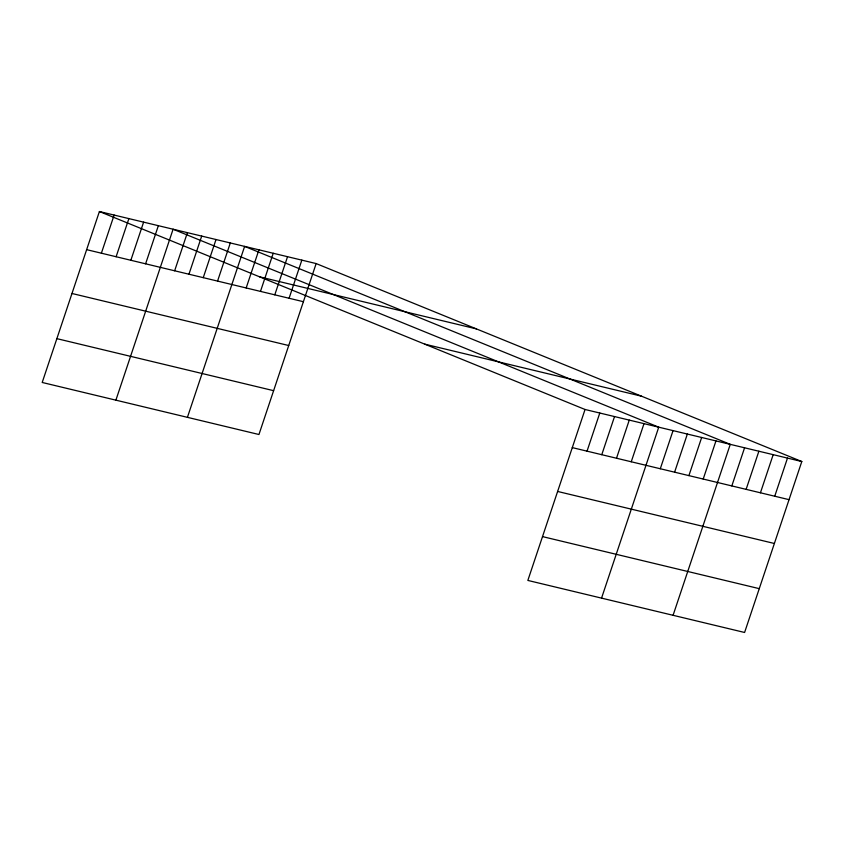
<?xml version="1.0" encoding="UTF-8"?>
<svg xmlns="http://www.w3.org/2000/svg" width="844" height="844" viewBox="0 0 844 844"><rect width="100%" height="100%" fill="white"/><g stroke="black" fill="none" stroke-linecap="round" stroke-linejoin="round"><path stroke-width="1.27" d="M316.152 263.571L99.402 211.527L42.2 382.469L258.95 434.512L316.152 263.571L801.8 461.531L744.598 632.472L527.848 580.429L585.05 409.488L801.8 461.531M101.375 253.2L114.14 215.062M116.113 256.734L128.879 218.607M130.852 260.268L143.617 222.141M145.601 263.813L158.355 225.686M115.892 400.161L173.094 229.22L658.742 427.18L601.55 598.132M174.645 270.787L187.4 232.659M188.95 274.216L201.705 236.088M203.256 277.655L216.011 239.527M217.562 281.084L230.317 242.956M187.421 417.337L244.623 246.395L730.271 444.355L673.079 615.297M246.174 287.962L258.929 249.824M260.479 291.391L273.234 253.263M274.785 294.83L287.54 256.692M289.091 298.259L301.846 260.131M587.034 451.16L599.789 413.032M601.772 454.694L614.527 416.567M616.51 458.239L629.265 420.101M631.249 461.773L644.004 423.646M660.293 468.747L673.048 430.619M674.599 472.186L687.354 434.048M688.904 475.615L701.659 437.487M703.21 479.054L715.965 440.916M731.822 485.922L744.577 447.795M746.128 489.351L758.883 451.223M760.433 492.791L773.188 454.663M774.739 496.219L787.494 458.092M259.657 276.853L476.417 328.896M86.637 249.655L303.397 301.698M424.785 344.162L641.535 396.205M71.972 293.48L288.722 345.523M572.285 447.615L789.045 499.659M56.864 338.644L273.614 390.677M557.62 491.451L774.381 543.483M542.513 536.605L759.262 588.648M99.402 211.527L585.05 409.488"/></g></svg>
